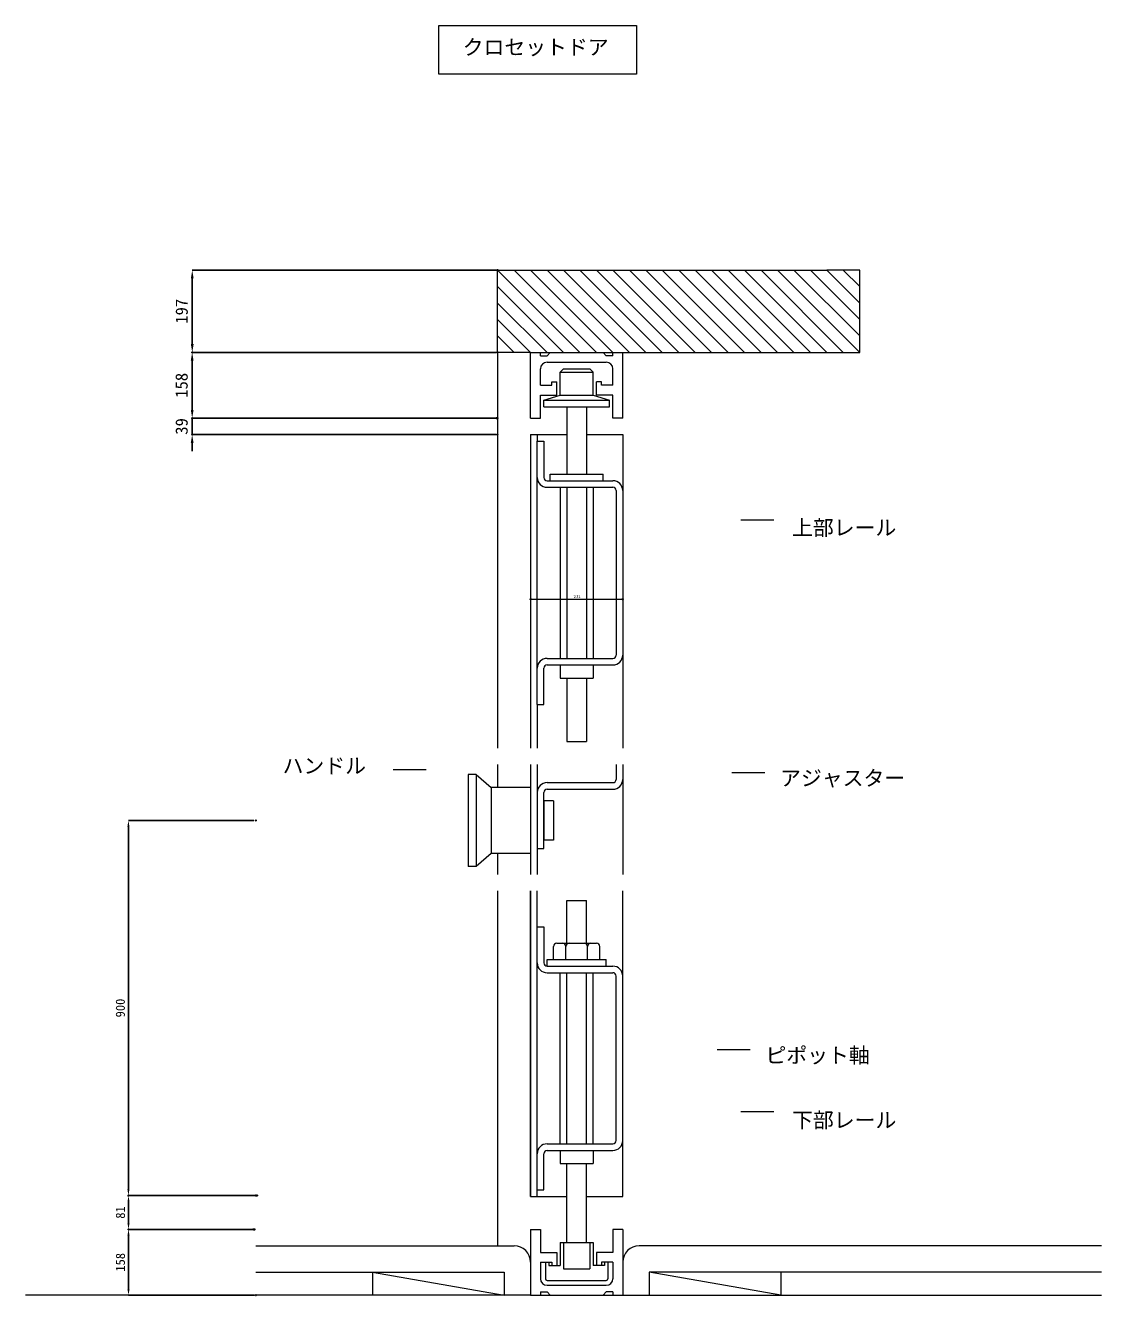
# Model space of a CAD drawing. Units: millimetres, scale not verified. Extents: x -1291 to 1291, y -1525 to 1524.
import ezdxf
from ezdxf.enums import TextEntityAlignment as Align

# ---------------------------------------------------------------- set-up
doc = ezdxf.new("R2010")
doc.units = ezdxf.units.MM
doc.header["$LTSCALE"] = 4
doc.header["$PDMODE"] = 32
doc.header["$PDSIZE"] = 2
doc.layers.add('0-0_0', color=7, linetype='Continuous', lineweight=18)
doc.layers.add('0-4_title', color=7, linetype='Continuous', lineweight=18)
doc.layers.add('0-1_SUNPO', color=7, linetype='Continuous')
doc.layers.add('0-2_DEFPOINTS', color=7, linetype='Continuous')
doc.styles.add('ＭＳ ゴシック', font='')
doc.styles.get('ＭＳ ゴシック').set_extended_font_data('MS Gothic')

# ---------------------------------------------------------------- blocks, each defined once
blk = doc.blocks.new('DOT_19')
at = {"layer": '0-1_SUNPO'}
for p, q in [((-0.5, 0), (-1, 0)), ((0.25, 0), (-0.25, 0))]:
    blk.add_line(p, q, dxfattribs=at)
blk.add_circle((0, 0), 0.25, dxfattribs=at)
blk = doc.blocks.new('D1')
at = {"layer": '0-0_0'}
blk.add_line((1668.722, -1283.796), (1884.832, -1283.796), dxfattribs=at)
at = {"layer": '0-2_DEFPOINTS'}
for p in [(1666.222, -1283.796), (1887.332, -1283.796)]:
    blk.add_point(p, dxfattribs=at)
at = {"layer": '0-0_0', "xscale": 2.5, "yscale": 2.5, "rotation": 180}
blk.add_blockref('DOT_19', (1666.222, -1283.796), dxfattribs=at)
at = {"layer": '0-0_0', "xscale": 2.5, "yscale": 2.5}
blk.add_blockref('DOT_19', (1887.332, -1283.796), dxfattribs=at)
at = {"layer": '0-0_0', "style": 'ＭＳ ゴシック'}
blk.add_text('221', height=7.331, dxfattribs=at).set_placement((1769.277, -1283.346), align=Align.BOTTOM_LEFT)
blk = doc.blocks.new('D2')
at = {"layer": '0-1_SUNPO'}
for p, q in [((1584.255, -493.878), (854.493, -493.878)), ((854.673, -513.878), (854.673, -671.298)), ((1584.255, -691.298), (854.493, -691.298))]:
    blk.add_line(p, q, dxfattribs=at)
for points in [[(851.34, -513.878), (858.006, -513.878), (854.673, -493.878)], [(851.34, -671.298), (858.006, -671.298), (854.673, -691.298)]]:
    blk.add_solid(points, dxfattribs=at)
at = {"layer": '0-2_DEFPOINTS'}
for p in [(1587.255, -493.878), (854.673, -691.298), (1587.255, -691.298)]:
    blk.add_point(p, dxfattribs=at)
at = {"layer": '0-1_SUNPO', "style": 'ＭＳ ゴシック'}
blk.add_text('197', height=29.33, rotation=90, dxfattribs=at).set_placement((852.673, -622.588), align=Align.BOTTOM_LEFT)
blk = doc.blocks.new('D3')
at = {"layer": '0-1_SUNPO'}
for p, q in [((1584.255, -691.298), (854.313, -691.298)), ((854.493, -711.298), (854.493, -829.233)), ((1581.255, -849.233), (854.313, -849.233))]:
    blk.add_line(p, q, dxfattribs=at)
for points in [[(851.16, -711.298), (857.826, -711.298), (854.493, -691.298)], [(851.16, -829.233), (857.826, -829.233), (854.493, -849.233)]]:
    blk.add_solid(points, dxfattribs=at)
at = {"layer": '0-2_DEFPOINTS'}
for p in [(1587.255, -691.298), (854.493, -849.233), (1584.255, -849.233)]:
    blk.add_point(p, dxfattribs=at)
at = {"layer": '0-1_SUNPO', "style": 'ＭＳ ゴシック'}
blk.add_text('158', height=29.33, rotation=90, dxfattribs=at).set_placement((852.493, -800.266), align=Align.BOTTOM_LEFT)
blk = doc.blocks.new('D4')
at = {"layer": '0-1_SUNPO'}
for p, q in [((854.493, -829.233), (854.493, -809.233)), ((1584.255, -849.233), (854.313, -849.233)), ((854.493, -849.233), (854.493, -888.717)), ((1584.255, -888.717), (854.313, -888.717)), ((854.493, -908.717), (854.493, -928.717))]:
    blk.add_line(p, q, dxfattribs=at)
for points in [[(851.16, -829.233), (857.826, -829.233), (854.493, -849.233)], [(851.16, -908.717), (857.826, -908.717), (854.493, -888.717)]]:
    blk.add_solid(points, dxfattribs=at)
at = {"layer": '0-2_DEFPOINTS'}
for p in [(1587.255, -849.233), (854.493, -888.717), (1587.255, -888.717)]:
    blk.add_point(p, dxfattribs=at)
at = {"layer": '0-1_SUNPO', "style": 'ＭＳ ゴシック'}
blk.add_text('39', height=29.33, rotation=90, dxfattribs=at).set_placement((852.493, -888.975), align=Align.BOTTOM_LEFT)
blk = doc.blocks.new('D5')
at = {"layer": '0-1_SUNPO'}
for p, q in [((1007.278, -2714.954), (701.588, -2714.954)), ((701.768, -2729.954), (701.768, -2781.143)), ((998.278, -2796.143), (701.588, -2796.143))]:
    blk.add_line(p, q, dxfattribs=at)
for points in [[(699.268, -2729.954), (704.268, -2729.954), (701.768, -2714.954)], [(699.268, -2781.143), (704.268, -2781.143), (701.768, -2796.143)]]:
    blk.add_solid(points, dxfattribs=at)
at = {"layer": '0-2_DEFPOINTS'}
for p in [(1010.278, -2714.954), (701.768, -2796.143), (1001.278, -2796.143)]:
    blk.add_point(p, dxfattribs=at)
at = {"layer": '0-1_SUNPO', "style": 'ＭＳ ゴシック'}
blk.add_text('81', height=21.99, rotation=90, dxfattribs=at).set_placement((699.768, -2770.549), align=Align.BOTTOM_LEFT)
blk = doc.blocks.new('D6')
at = {"layer": '0-1_SUNPO'}
for p, q in [((1001.278, -2796.143), (701.588, -2796.143)), ((701.768, -2939.079), (701.768, -2811.143)), ((1004.278, -2954.079), (701.588, -2954.079))]:
    blk.add_line(p, q, dxfattribs=at)
for points in [[(699.268, -2811.143), (704.268, -2811.143), (701.768, -2796.143)], [(699.268, -2939.079), (704.268, -2939.079), (701.768, -2954.079)]]:
    blk.add_solid(points, dxfattribs=at)
at = {"layer": '0-2_DEFPOINTS'}
for p in [(701.768, -2796.143), (1004.278, -2796.143), (1007.278, -2954.079)]:
    blk.add_point(p, dxfattribs=at)
at = {"layer": '0-1_SUNPO', "style": 'ＭＳ ゴシック'}
blk.add_text('158', height=21.99, rotation=90, dxfattribs=at).set_placement((699.768, -2897.611), align=Align.BOTTOM_LEFT)
blk = doc.blocks.new('D7')
at = {"layer": '0-1_SUNPO'}
for p, q in [((1002.278, -1814.791), (701.408, -1814.791)), ((701.588, -1829.791), (701.588, -2699.954)), ((1002.278, -2714.954), (701.408, -2714.954))]:
    blk.add_line(p, q, dxfattribs=at)
for points in [[(699.088, -1829.791), (704.088, -1829.791), (701.588, -1814.791)], [(699.088, -2699.954), (704.088, -2699.954), (701.588, -2714.954)]]:
    blk.add_solid(points, dxfattribs=at)
at = {"layer": '0-2_DEFPOINTS'}
for p in [(1007.278, -1814.791), (701.588, -2714.954), (1007.278, -2714.954)]:
    blk.add_point(p, dxfattribs=at)
at = {"layer": '0-1_SUNPO', "style": 'ＭＳ ゴシック'}
blk.add_text('900', height=21.99, rotation=90, dxfattribs=at).set_placement((699.588, -2287.373), align=Align.BOTTOM_LEFT)

msp = doc.modelspace()

# ---------------------------------------------------------------- linework, layer by layer
at = {"layer": '0-0_0'}
for p, q in [((39.517, 739.049), (-157.903, 936.469)), ((-157.903, 739.049), (-157.903, 936.469)), ((-157.903, 936.469), (39.517, 936.469)), ((79.001, 739.049), (-118.419, 936.469)), ((118.485, 739.049), (-78.935, 936.469)), ((157.969, 739.049), (-39.451, 936.469)), ((197.453, 739.049), (0.033, 936.469)), ((19.775, 936.469), (631.776, 936.469)), ((236.936, 739.049), (39.517, 936.469)), ((276.42, 739.049), (79.001, 936.469)), ((315.904, 739.049), (118.485, 936.469)), ((355.388, 739.049), (157.969, 936.469)), ((394.872, 739.049), (197.453, 936.469)), ((434.356, 739.049), (236.936, 936.469)), ((473.84, 739.049), (276.42, 936.469)), ((513.324, 739.049), (315.904, 936.469)), ((552.808, 739.049), (355.388, 936.469)), ((592.292, 739.049), (394.872, 936.469)), ((631.776, 739.049), (434.356, 936.469)), ((671.26, 739.049), (473.84, 936.469)), ((533.066, 916.727), (513.324, 936.469)), ((710.744, 739.049), (513.324, 936.469)), ((710.744, 778.533), (552.808, 936.469)), ((710.744, 818.017), (592.292, 936.469)), ((710.744, 857.501), (631.776, 936.469)), ((710.744, 936.469), (631.776, 936.469)), ((710.744, 896.985), (671.26, 936.469)), ((710.744, 739.049), (710.744, 936.469)), ((0.033, 739.049), (-157.903, 896.985)), ((-39.451, 739.049), (-157.903, 857.501)), ((-78.935, 739.049), (-157.903, 818.017)), ((-118.419, 739.049), (-157.903, 778.533)), ((-157.903, 739.049), (-157.903, -210.715)), ((-78.935, 739.049), (-157.903, 739.049)), ((-78.935, 739.049), (142.175, 739.049)), ((-78.935, 581.113), (-78.935, 739.049)), ((-55.245, 731.152), (-55.245, 739.049)), ((-39.451, 731.152), (-31.554, 739.049)), ((118.485, 731.152), (118.485, 739.049)), ((142.175, 739.049), (710.744, 739.049)), ((142.175, 581.113), (142.175, 739.049)), ((-55.245, 731.152), (-39.451, 731.152)), ((-39.451, 715.359), (102.691, 715.359)), ((-55.245, 660.081), (-55.245, 699.565)), ((-7.864, 691.668), (71.104, 691.668)), ((-7.864, 636.391), (-7.864, 691.668)), ((71.104, 691.668), (63.207, 699.565)), ((71.104, 636.391), (71.104, 691.668)), ((118.485, 660.081), (118.485, 699.565)), ((-55.245, 660.081), (-27.606, 660.081)), ((-15.761, 636.391), (-15.761, 667.978)), ((90.846, 667.978), (79.001, 667.978)), ((79.001, 636.391), (79.001, 667.978)), ((90.846, 660.081), (90.846, 667.978)), ((118.485, 660.081), (90.846, 660.081)), ((-55.245, 636.391), (-15.761, 636.391)), ((-55.245, 581.113), (-55.245, 636.391)), ((-47.348, 624.546), (-7.864, 636.391)), ((-47.348, 624.546), (110.588, 624.546)), ((-47.348, 608.752), (-47.348, 624.546)), ((-7.864, 636.391), (71.104, 636.391)), ((71.104, 636.391), (110.588, 624.546)), ((118.485, 636.391), (79.001, 636.391)), ((110.588, 608.752), (110.588, 624.546)), ((-78.935, 581.113), (-55.245, 581.113)), ((-47.348, 608.752), (110.588, 608.752)), ((7.93, 608.752), (7.93, 446.868)), ((55.31, 608.752), (55.31, 446.868)), ((-78.935, 541.629), (-63.141, 541.629)), ((-78.935, 541.629), (-78.935, -210.715)), ((-63.141, 541.629), (-63.141, 525.836)), ((-63.141, 541.629), (7.93, 541.629)), ((-63.141, 525.836), (-47.348, 525.836)), ((-63.141, -105.907), (-63.141, 525.836)), ((-47.348, 525.836), (-47.348, 438.971)), ((55.31, 541.629), (142.175, 541.629)), ((142.175, 541.629), (142.175, 407.384)), ((-39.451, 431.074), (118.485, 431.074)), ((-31.554, 446.868), (94.794, 446.868)), ((-31.554, 431.074), (-31.554, 446.868)), ((94.794, 431.074), (94.794, 446.868)), ((-39.451, 415.281), (118.485, 415.281)), ((-7.864, 415.281), (-7.864, 4.648)), ((7.93, 415.281), (7.93, 4.648)), ((55.31, 415.281), (55.31, 4.648)), ((71.104, 415.281), (71.104, 4.648)), ((126.381, 407.384), (126.381, 12.545)), ((425.34, 337.432), (504.308, 337.432)), ((-39.451, 4.648), (118.485, 4.648)), ((-47.348, -105.907), (-47.348, -19.043)), ((-39.451, -11.146), (118.485, -11.146)), ((-7.864, -11.146), (-7.864, -42.733)), ((71.104, -11.146), (71.104, -42.733)), ((-7.864, -42.733), (71.104, -42.733)), ((55.31, -42.733), (55.31, -194.922)), ((-63.141, -105.907), (-47.348, -105.907)), ((-63.141, -105.907), (-63.141, -210.715)), ((-329.729, -262.548), (-408.697, -262.548)), ((-228.974, -273.89), (-228.974, -495)), ((-209.232, -273.89), (-228.974, -273.89)), ((-209.232, -273.89), (-209.232, -495)), ((-209.232, -273.89), (-173.697, -305.477)), ((-157.903, -250.199), (-157.903, -305.477)), ((-78.935, -250.199), (-78.935, -513.732)), ((-63.141, -250.199), (-63.141, -451.567)), ((126.381, -250.199), (126.381, -285.735)), ((142.175, -250.199), (142.175, -285.735)), ((403.819, -268.895), (482.787, -268.895)), ((-39.451, -293.632), (118.485, -293.632)), ((-39.451, -293.632), (118.485, -293.632)), ((142.175, -285.735), (142.175, -513.732)), ((-173.697, -305.477), (-173.697, -463.412)), ((-78.935, -305.477), (-173.697, -305.477)), ((-47.348, -451.567), (-47.348, -317.322)), ((-39.451, -309.425), (118.485, -309.425)), ((-23.658, -337.064), (-47.348, -337.064)), ((-47.348, -337.064), (-47.348, -431.825)), ((-23.658, -337.064), (-23.658, -431.825)), ((-63.141, -451.567), (-47.348, -451.567)), ((-63.141, -451.567), (-63.141, -513.732)), ((-23.658, -431.825), (-47.348, -431.825)), ((-157.903, -463.412), (-157.903, -513.732)), ((-157.903, -553.216), (-157.903, -1405.28)), ((-78.935, -553.216), (-78.935, -1286.828)), ((-78.935, -1286.828), (-78.935, -553.216)), ((-63.141, -639.292), (-63.141, -553.216)), ((7.93, -678.776), (7.93, -576.117)), ((7.93, -576.117), (55.31, -576.117)), ((55.31, -678.776), (55.31, -576.117)), ((142.175, -757.743), (142.175, -553.216)), ((-63.141, -639.292), (-47.348, -639.292)), ((-63.141, -1271.035), (-63.141, -639.292)), ((-47.348, -639.292), (-47.348, -726.156)), ((-23.658, -718.26), (-23.658, -686.672)), ((-15.761, -678.776), (79.001, -678.776)), ((5.561, -718.26), (5.561, -686.672)), ((57.679, -718.26), (57.679, -686.672)), ((86.898, -718.26), (86.898, -686.672)), ((-39.451, -718.26), (102.691, -718.26)), ((-39.451, -734.053), (-39.451, -718.26)), ((102.691, -734.053), (102.691, -718.26)), ((-39.451, -734.053), (118.485, -734.053)), ((-39.451, -749.847), (118.485, -749.847)), ((-7.864, -1160.48), (-7.864, -749.847)), ((7.93, -1160.48), (7.93, -749.847)), ((55.31, -1160.48), (55.31, -749.847)), ((71.104, -1160.48), (71.104, -749.847)), ((126.381, -1152.583), (126.381, -757.743)), ((142.175, -1152.583), (142.175, -757.743)), ((368.745, -934.234), (447.713, -934.234)), ((425.34, -1082.631), (504.308, -1082.631)), ((142.175, -1286.828), (142.175, -1152.583)), ((-47.348, -1271.035), (-47.348, -1184.17)), ((-39.451, -1160.48), (118.485, -1160.48)), ((-39.451, -1176.273), (118.485, -1176.273)), ((-7.864, -1176.273), (-7.864, -1207.86)), ((71.104, -1176.273), (71.104, -1207.86)), ((-7.864, -1207.86), (71.104, -1207.86)), ((7.93, -1397.383), (7.93, -1207.86)), ((55.31, -1397.383), (55.31, -1207.86)), ((-63.141, -1286.828), (-63.141, -1271.035)), ((-63.141, -1271.035), (-47.348, -1271.035)), ((-78.935, -1286.828), (-63.141, -1286.828)), ((-63.141, -1286.828), (7.93, -1286.828)), ((55.31, -1286.828), (142.175, -1286.828)), ((-78.935, -1365.796), (-55.245, -1365.796)), ((-78.935, -1365.796), (-78.935, -1444.764)), ((-55.245, -1365.796), (-55.245, -1421.074)), ((142.175, -1365.796), (142.175, -1444.764)), ((-7.864, -1397.383), (71.104, -1397.383)), ((-7.864, -1397.383), (-7.864, -1452.661)), ((0.033, -1397.383), (0.033, -1460.558)), ((63.207, -1397.383), (63.207, -1460.558)), ((71.104, -1397.383), (71.104, -1452.661)), ((-737.88, -1405.28), (-118.419, -1405.28)), ((-55.245, -1421.074), (-15.761, -1421.074)), ((-15.761, -1421.074), (-15.761, -1452.661)), ((118.485, -1421.074), (79.001, -1421.074)), ((79.001, -1421.074), (79.001, -1452.661)), ((1290.721, -1405.28), (181.659, -1405.28)), ((-78.935, -1444.764), (-78.935, -1523.732)), ((-55.245, -1444.764), (-27.606, -1444.764)), ((-55.245, -1444.764), (-55.245, -1484.248)), ((-43.4, -1444.764), (-43.4, -1484.248)), ((-35.503, -1444.764), (-35.503, -1452.661)), ((-35.503, -1452.661), (-27.606, -1452.661)), ((-27.606, -1444.764), (-27.606, -1452.661)), ((-27.606, -1452.661), (-15.761, -1452.661)), ((-15.761, -1452.661), (-7.864, -1452.661)), ((0.033, -1460.558), (63.207, -1460.558)), ((79.001, -1452.661), (71.104, -1452.661)), ((90.846, -1452.661), (79.001, -1452.661)), ((118.485, -1444.764), (90.846, -1444.764)), ((90.846, -1444.764), (90.846, -1452.661)), ((106.639, -1444.764), (106.639, -1484.248)), ((118.485, -1444.764), (118.485, -1484.248)), ((142.175, -1444.764), (142.175, -1523.732)), ((-737.88, -1468.454), (-142.109, -1468.454)), ((-457.981, -1468.454), (-142.109, -1523.732)), ((-457.981, -1468.454), (-457.981, -1523.732)), ((-142.109, -1468.454), (-142.109, -1523.732)), ((-39.451, -1488.196), (102.691, -1488.196)), ((1290.721, -1468.454), (205.349, -1468.454)), ((521.221, -1523.732), (205.349, -1468.454)), ((205.349, -1468.454), (205.349, -1523.732)), ((521.221, -1468.454), (521.221, -1523.732)), ((-876.074, -1523.732), (-1290.655, -1523.732)), ((-78.935, -1523.732), (-737.88, -1523.732)), ((-78.935, -1523.732), (142.175, -1523.732)), ((-55.245, -1515.835), (-55.245, -1523.732)), ((-55.245, -1515.835), (-39.451, -1515.835)), ((-39.451, -1500.042), (102.691, -1500.042)), ((-39.451, -1515.835), (-31.554, -1523.732)), ((102.691, -1515.835), (94.794, -1523.732)), ((118.485, -1515.835), (102.691, -1515.835)), ((118.485, -1515.835), (118.485, -1523.732)), ((142.175, -1523.732), (1290.721, -1523.732))]:
    msp.add_line(p, q, dxfattribs=at)
for points in [[(118.485, 731.152), (102.691, 731.152), (94.794, 739.049)], [(-7.864, 691.668), (0.033, 699.565), (63.207, 699.565)], [(-27.606, 660.081), (-27.606, 667.978), (-15.761, 667.978)], [(142.175, 581.113), (118.485, 581.113), (118.485, 636.391)], [(142.175, 407.384), (142.175, 12.545), (142.175, -210.715)], [(7.93, -42.733), (7.93, -194.922), (55.31, -194.922)], [(-78.935, -463.412), (-173.697, -463.412), (-209.232, -495), (-228.974, -495)], [(142.175, -1365.796), (118.485, -1365.796), (118.485, -1421.074)], [(98.743, -1444.764), (98.743, -1452.661), (90.846, -1452.661)]]:
    msp.add_lwpolyline(points, dxfattribs=at)
for centre, radius, start, end in [((-39.451, 699.565), 15.794, 90, 180), ((102.691, 699.565), 15.794, 0, 90), ((-39.451, 438.971), 23.69, 180, 270), ((-39.451, 438.971), 7.897, 180, 270), ((118.485, 407.384), 23.69, 0, 90), ((118.485, 407.384), 7.897, 0, 90), ((-39.451, -19.043), 23.69, 90, 180), ((118.485, 12.545), 7.897, 270, 0), ((118.485, 12.545), 23.69, 270, 0), ((-39.451, -19.043), 7.897, 90, 180), ((-39.451, -317.322), 23.69, 90, 180), ((118.485, -285.735), 7.897, 270, 0), ((118.485, -285.735), 23.69, 270, 0), ((-39.451, -317.322), 7.897, 90, 180), ((-15.761, -686.672), 7.897, 90, 180), ((-2.336, -686.672), 7.897, 0, 90), ((13.457, -686.672), 7.897, 90, 180), ((49.783, -686.672), 7.897, 0, 90), ((65.576, -686.672), 7.897, 90, 180), ((79.001, -686.672), 7.897, 0, 90), ((-39.451, -726.156), 23.69, 180, 270), ((-39.451, -726.156), 7.897, 180, 270), ((118.485, -757.743), 23.69, 0, 90), ((118.485, -757.743), 7.897, 0, 90), ((118.485, -1152.583), 7.897, 270, 0), ((118.485, -1152.583), 23.69, 270, 0), ((-39.451, -1184.17), 23.69, 90, 180), ((-39.451, -1184.17), 7.897, 90, 180), ((-118.419, -1444.764), 39.484, 0, 90), ((181.659, -1444.764), 39.484, 90, 180), ((-39.451, -1484.248), 15.794, 180, 270), ((-39.451, -1484.248), 3.948, 180, 270), ((102.691, -1484.248), 3.948, 270, 0), ((102.691, -1484.248), 15.794, 270, 0)]:
    msp.add_arc(centre, radius, start, end, dxfattribs=at)
at = {"layer": '0-4_title'}
msp.add_lwpolyline([(-299.079, 1523.817), (175.188, 1523.817), (175.188, 1407.076), (-299.079, 1407.076)], close=True, dxfattribs=at)

# ---------------------------------------------------------------- block references
at = {"layer": '0-0_0'}
msp.add_blockref('D1', (-1745.157, 1430.347), dxfattribs=at)
at = {"layer": '0-1_SUNPO'}
for name in ['D2', 'D3', 'D4', 'D7', 'D5', 'D6']:
    msp.add_blockref(name, (-1745.157, 1430.347), dxfattribs=at)

# ---------------------------------------------------------------- texts
at = {"layer": '0-0_0', "style": 'ＭＳ ゴシック'}
for s, p in [('上部レール', (548.312, 289.004)), ('ハンドル', (-673.784, -282.477)), ('アジャスター', (519.624, -312.014)), ('ピポット軸', (484.55, -977.353)), ('下部レール', (548.312, -1132.913))]:
    msp.add_text(s, height=36.66, dxfattribs=at).set_placement(p, align=Align.BOTTOM_LEFT)
at = {"layer": '0-4_title', "style": 'ＭＳ ゴシック'}
msp.add_text('クロセットドア', height=36.66, dxfattribs=at).set_placement((-241.729, 1442.261), align=Align.BOTTOM_LEFT)

doc.saveas('drawing.dxf')
